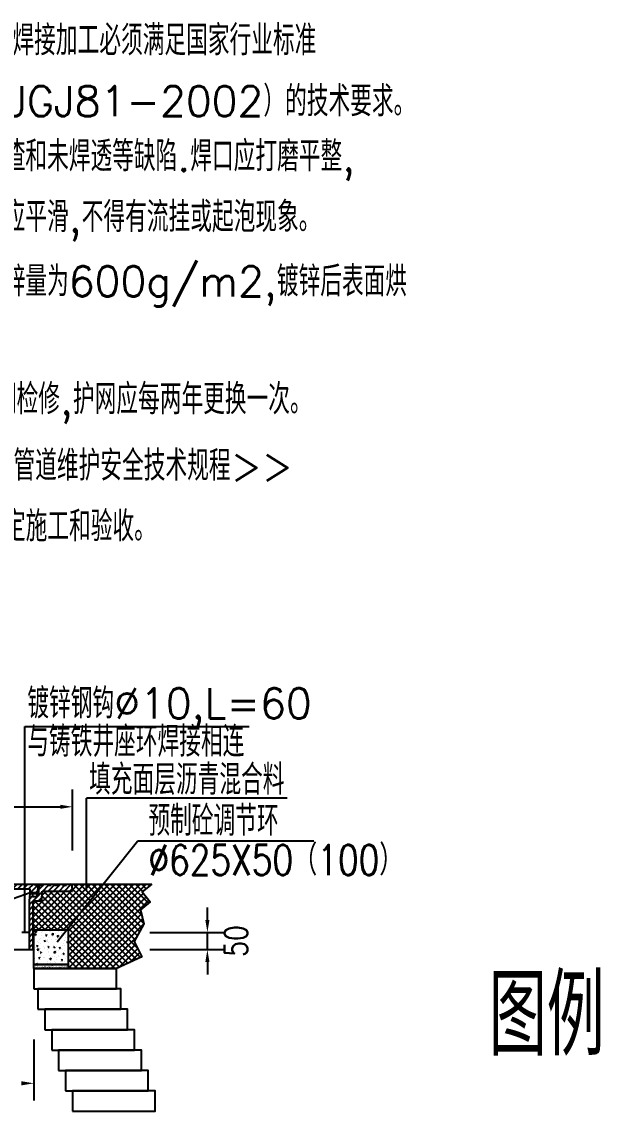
# Model space of a CAD drawing. Header units: millimetres. Extents: x 418357 to 841680, y 53918 to 109839.
# Drawn here: x 420894.6 to 420929.4, y 55060.2 to 55125.8 of the extents above; entities that cross this region are included whole.
import ezdxf

# ---------------------------------------------------------------- set-up
doc = ezdxf.new("R2010")
doc.units = ezdxf.units.MM
for name, color, linetype in [('0000-填充', 187, 'Continuous'), ('0000-部件-井体部分', 7, 'Continuous'), ('0000-部件-井盖设施', 2, 'Continuous'), ('0000-部件字体标注', 3, 'Continuous'), ('0000-部件线性标注', 2, 'Continuous'), ('0000-防护网部分', 44, 'Continuous'), ('0000-阴影', 8, 'Continuous'), ('TWT_TEXT', 7, 'Continuous'), ('ZDH', 1, 'Continuous')]:
    doc.layers.add(name, color=color, linetype=linetype)
doc.styles.add('_HZTXT', font='TXT', dxfattribs={"width": 0.8, "bigfont": 'HZTXT'})
doc.styles.add('_TCH_DIM', font='SIMPLEX', dxfattribs={"bigfont": 'GBCBIG'})
doc.styles.add('_TWT_DIM', font='SIMPLEX', dxfattribs={"width": 0.8, "height": 3.5, "bigfont": 'HZTXT'})

# ---------------------------------------------------------------- blocks, each defined once
blk = doc.blocks.new('13245')
at = {"layer": 'TWT_TEXT', "style": '_TCH_DIM'}
for s, p in [('挂钩与铸铁井座环焊接相连。所有构件的焊接加工必须满足国家行业标准', (454984.262, 3437845.637)), ('<<建筑钢结构焊接技术规程>>（JGJ81-2002）的技术要求。', (454984.262, 3437841.559)), ('焊接需平整、满焊,焊缝不得有气孔、夹渣和未焊透等缺陷.焊口应打磨平整,', (454984.262, 3437837.881)), ('表面不得有裂缝,成型均匀、圆滑。漆膜应平滑,不得有流挂或起泡现象。', (454984.262, 3437833.819)), ('焊接成型后须进行除锈、热镀锌处理,镀锌量为600g/m2,镀锌后表面烘', (454984.262, 3437829.512)), ('4、检查（沉砂）井防护（坠）网应定期检修,护网应每两年更换一次。', (454984.262, 3437821.632)), ('5、其余未尽事宜均按照<<城镇排水管道维护安全技术规程>>', (454984.262, 3437817.186)), ('（CJJ 6-2009）等相关规定施工和验收。', (454984.262, 3437813.124))]:
    blk.add_text(s, height=2.016, dxfattribs=at).set_placement(p)
blk = doc.blocks.new('*X130')
at = {"layer": '0000-阴影'}
for p, q in [((96930.4, 21763.8), (96934.2, 21767.7)), ((96938.1, 21763.7), (96942.1, 21767.7)), ((96945.9, 21763.7), (96949.9, 21767.7)), ((96953.8, 21763.7), (96957.8, 21767.7)), ((96961.7, 21763.7), (96965.7, 21767.7)), ((96969.5, 21763.7), (96976, 21770.2)), ((96976.9, 21763.1), (96981.9, 21768.1)), ((96977.1, 21755.5), (96989.2, 21767.7)), ((96993.1, 21763.7), (96997.1, 21767.7)), ((97001, 21763.7), (97005, 21767.7)), ((97008.8, 21763.7), (97012.8, 21767.7)), ((97016.7, 21763.7), (97020.7, 21767.7)), ((97024.5, 21763.7), (97028.5, 21767.7)), ((97032.4, 21763.7), (97036.4, 21767.7)), ((97040.2, 21763.7), (97044.2, 21767.7)), ((97048.1, 21763.7), (97052.1, 21767.7)), ((97056, 21763.7), (97062.5, 21770.2)), ((97063.8, 21763.7), (97070.3, 21770.2)), ((97071.7, 21763.7), (97078.2, 21770.2)), ((97079.5, 21763.7), (97086, 21770.2)), ((97081.6, 21757.9), (97091.4, 21767.7)), ((97089.5, 21757.9), (97092.5, 21760.9)), ((96977.1, 21747.7), (96987.1, 21757.7)), ((96977.1, 21739.8), (96987.1, 21749.8)), ((96977.1, 21732), (96987.1, 21742)), ((96978.2, 21725.2), (96987.1, 21734.1)), ((96986, 21725.2), (96987.1, 21726.3))]:
    blk.add_line(p, q, dxfattribs=at)
blk = doc.blocks.new('*X131')
at = {"layer": '0000-阴影'}
for p, q in [((97094, 21762.4), (97100.2, 21768.7)), ((97099.6, 21760.2), (97108.1, 21768.7)), ((97100.9, 21769.3), (97101.7, 21770.2)), ((97107.5, 21760.2), (97117.4, 21770.1)), ((97115.3, 21760.2), (97125.3, 21770.2)), ((97123.2, 21760.2), (97131.7, 21768.7)), ((97131, 21760.2), (97140.8, 21770)), ((97138.9, 21760.2), (97142.6, 21763.9)), ((97080.4, 21740.9), (97091.9, 21752.4)), ((97080.7, 21749.1), (97085.1, 21753.5)), ((97091.9, 21752.4), (97098.6, 21759.1)), ((97093.5, 21746.2), (97098.3, 21751)), ((97080.4, 21733.1), (97085.9, 21738.6)), ((97080.4, 21725.2), (97085.9, 21730.7)), ((97080.4, 21717.3), (97085.9, 21722.8)), ((97080.4, 21709.5), (97085.9, 21715)), ((97080.4, 21701.6), (97085.9, 21707.1)), ((97080.4, 21693.8), (97085.9, 21699.3)), ((97080.4, 21685.9), (97085.9, 21691.4)), ((97080.4, 21678.1), (97085.9, 21683.6)), ((97085.3, 21675.2), (97085.9, 21675.7))]:
    blk.add_line(p, q, dxfattribs=at)
blk = doc.blocks.new('*X132')
at = {"layer": '0000-填充', "color": 30}
for p, q in [((97085.9, 21732), (97114.1, 21760.2)), ((97085.9, 21723), (97123.1, 21760.2)), ((97085.9, 21714), (97132, 21760.2)), ((97085.9, 21705.1), (97141, 21760.2)), ((97093.5, 21703.7), (97160, 21770.2)), ((97098.4, 21753.5), (97105.1, 21760.2)), ((97144.3, 21716.4), (97100.6, 21760.2)), ((97102.4, 21703.7), (97169, 21770.2)), ((97148.3, 21721.4), (97109.5, 21760.2)), ((97111.4, 21703.7), (97178, 21770.2)), ((97152.3, 21726.4), (97118.5, 21760.2)), ((97120.4, 21703.7), (97187, 21770.2)), ((97156.3, 21731.4), (97127.5, 21760.2)), ((97160.3, 21736.4), (97136.5, 21760.2)), ((97136.6, 21701.9), (97204.9, 21770.2)), ((97136.6, 21692.9), (97213.9, 21770.2)), ((97136.6, 21683.9), (97222.9, 21770.2)), ((97136.6, 21675), (97231.9, 21770.2)), ((97136.6, 21666), (97240.9, 21770.2)), ((97136.6, 21657), (97249.8, 21770.2)), ((97141.5, 21769.6), (97142, 21770.2)), ((97164.2, 21741.3), (97142.7, 21762.9)), ((97142.8, 21761.9), (97151, 21770.2)), ((97168.2, 21746.3), (97144.4, 21770.2)), ((97152.9, 21727.2), (97195.9, 21770.2)), ((97172.2, 21751.3), (97153.4, 21770.2)), ((97176.2, 21756.3), (97162.4, 21770.2)), ((97180.2, 21761.3), (97171.4, 21770.2)), ((97240.3, 21701.2), (97180.2, 21761.3)), ((97184.2, 21766.3), (97180.3, 21770.2)), ((97243.5, 21707), (97184.2, 21766.3)), ((97246.3, 21713.1), (97189.3, 21770.2)), ((97243.3, 21725.2), (97198.3, 21770.2)), ((97243, 21734.4), (97207.3, 21770.2)), ((97248, 21738.4), (97216.3, 21770.2)), ((97253, 21742.4), (97225.2, 21770.2)), ((97244.7, 21759.6), (97234.2, 21770.2)), ((97249.7, 21763.6), (97243.2, 21770.2)), ((97254.7, 21767.6), (97252.2, 21770.2)), ((97085.9, 21741), (97091.1, 21746.2)), ((97130.1, 21703.7), (97087.6, 21746.2)), ((97136.3, 21706.4), (97096.6, 21746.2)), ((97140.3, 21711.4), (97098.4, 21753.4)), ((97136.6, 21648), (97245.6, 21756.9)), ((97145.2, 21647.7), (97249.6, 21751.9)), ((97154.2, 21647.7), (97253.6, 21746.9)), ((97237.2, 21677.3), (97168.2, 21746.3)), ((97233.9, 21689.6), (97172.2, 21751.3)), ((97237.1, 21695.4), (97176.2, 21756.3)), ((97121.1, 21703.7), (97085.9, 21738.9)), ((97112.1, 21703.7), (97085.9, 21729.9)), ((97229.4, 21658.2), (97156.3, 21731.4)), ((97235.5, 21661), (97160.3, 21736.4)), ((97241.7, 21663.9), (97164.2, 21741.3)), ((97103.2, 21703.7), (97085.9, 21721)), ((97129.4, 21703.7), (97152.9, 21727.2)), ((97211, 21649.7), (97144.3, 21716.4)), ((97217.1, 21652.5), (97148.3, 21721.4)), ((97223.3, 21655.3), (97152.3, 21726.4)), ((97163.2, 21647.7), (97242.8, 21727.2)), ((97172.2, 21647.7), (97244.6, 21720)), ((97181.2, 21647.7), (97246.4, 21712.8)), ((97094.2, 21703.7), (97085.9, 21712)), ((97195, 21647.7), (97136.3, 21706.4)), ((97186, 21647.7), (97136.6, 21697.1)), ((97204, 21647.7), (97140.3, 21711.4)), ((97177.1, 21647.7), (97136.6, 21688.1)), ((97190.1, 21647.7), (97236, 21693.5)), ((97199.1, 21647.7), (97234.5, 21683)), ((97168.1, 21647.7), (97136.6, 21679.2)), ((97159.1, 21647.7), (97136.6, 21670.2)), ((97209.4, 21648.9), (97237.4, 21676.9)), ((97226.1, 21656.7), (97240.3, 21670.9)), ((97242.8, 21664.4), (97243.2, 21664.8)), ((97150.1, 21647.7), (97136.6, 21661.2)), ((97141.2, 21647.7), (97136.6, 21652.2))]:
    blk.add_line(p, q, dxfattribs=at)
blk = doc.blocks.new('*X135')
at = {"layer": '0000-填充'}
for p, q in [((97086.6, 21702.7), (97086.6, 21702.7)), ((97086.6, 21702.7), (97086.6, 21702.7)), ((97086.6, 21702.4), (97086.6, 21702.4)), ((97086.6, 21701.2), (97086.6, 21701.2)), ((97086.6, 21698.9), (97086.6, 21698.9)), ((97086.6, 21698.6), (97086.6, 21698.6)), ((97086.6, 21698.6), (97086.6, 21698.6)), ((97086.6, 21698), (97086.6, 21698)), ((97086.6, 21697.4), (97086.6, 21697.4)), ((97087.7, 21697.3), (97088.8, 21698.6)), ((97087.7, 21697.3), (97089.1, 21697.2)), ((97088.3, 21696.9), (97089.9, 21697.5)), ((97088.3, 21696.9), (97089.4, 21696.1)), ((97088.4, 21703.7), (97088.4, 21703.7)), ((97088.4, 21703.7), (97088.4, 21703.7)), ((97088.4, 21703.7), (97088.4, 21703.7)), ((97088.5, 21700.8), (97090.3, 21702.7)), ((97088.5, 21700.9), (97090.5, 21700.6)), ((97088.9, 21697.1), (97088.6, 21698.5)), ((97089.4, 21703.1), (97089.4, 21703.1)), ((97089.4, 21696.1), (97089.9, 21697.5)), ((97090.5, 21700.5), (97090.2, 21702.7)), ((97091.3, 21699.5), (97091.3, 21699.5)), ((97093.2, 21703.7), (97093.2, 21703.7)), ((97096.1, 21703.7), (97096.1, 21703.7)), ((97096.1, 21703.7), (97096.1, 21703.7)), ((97096.1, 21703.7), (97096.1, 21703.7)), ((97097.1, 21699.3), (97097.1, 21699.3)), ((97098.7, 21702), (97098.7, 21702)), ((97103.6, 21698.9), (97103.6, 21698.9)), ((97104.1, 21695.8), (97105.2, 21697.2)), ((97104.3, 21703.7), (97104.3, 21703.7)), ((97104.3, 21703.7), (97104.3, 21703.7)), ((97104.3, 21703.7), (97104.3, 21703.7)), ((97105.3, 21695.7), (97105, 21697.1)), ((97107.5, 21703.7), (97107.5, 21703.7)), ((97107.5, 21703.7), (97107.5, 21703.7)), ((97107.5, 21703.7), (97107.5, 21703.7)), ((97108.4, 21703.7), (97108.6, 21703.5)), ((97108.6, 21703.5), (97108.7, 21703.7)), ((97108.9, 21700.9), (97108.9, 21700.9)), ((97110.9, 21701.5), (97110.9, 21701.5)), ((97112.3, 21697.9), (97112.3, 21697.9)), ((97112.4, 21703.7), (97112.4, 21703.7)), ((97112.4, 21703.7), (97112.4, 21703.7)), ((97112.8, 21697.1), (97114.9, 21696.8)), ((97112.9, 21697.1), (97114.7, 21698.9)), ((97114.9, 21696.7), (97114.6, 21698.9)), ((97115.8, 21698.4), (97115.8, 21698.4)), ((97118, 21698.6), (97118, 21698.6)), ((97118.9, 21703.7), (97118.9, 21703.7)), ((97118.9, 21703.7), (97118.9, 21703.7)), ((97118.9, 21703.7), (97118.9, 21703.7)), ((97120.1, 21703.7), (97120.1, 21703.7)), ((97120.1, 21703.7), (97120.1, 21703.7)), ((97120.1, 21703.7), (97120.1, 21703.7)), ((97120.4, 21702.4), (97120.4, 21702.4)), ((97122.1, 21703.7), (97122.1, 21703.7)), ((97123.1, 21700.9), (97123.1, 21700.9)), ((97126.7, 21699.8), (97126.7, 21699.8)), ((97127.3, 21697.1), (97127.3, 21697.1)), ((97128, 21697.9), (97128, 21697.9)), ((97130.3, 21703.7), (97130.3, 21703.7)), ((97130.3, 21703.7), (97130.3, 21703.7)), ((97130.3, 21703.7), (97130.3, 21703.7)), ((97131.7, 21703.7), (97131.7, 21703.7)), ((97132.1, 21696.5), (97132.1, 21696.5)), ((97135.4, 21700.4), (97135.4, 21700.4)), ((97135.9, 21703.7), (97135.9, 21703.7)), ((97135.9, 21703.7), (97135.9, 21703.7)), ((97135.9, 21703.7), (97135.9, 21703.7)), ((97136.6, 21701.1), (97136.6, 21701.1)), ((97136.6, 21700.6), (97136.6, 21700.6)), ((97136.6, 21699.6), (97136.6, 21699.6)), ((97136.6, 21699.6), (97136.6, 21699.6)), ((97086.6, 21696.3), (97086.6, 21696.3)), ((97086.6, 21696), (97086.6, 21696)), ((97086.6, 21695.2), (97086.6, 21695.2)), ((97086.6, 21695.2), (97086.6, 21695.2)), ((97086.6, 21694.5), (97086.6, 21694.5)), ((97086.6, 21694.5), (97086.6, 21694.5)), ((97086.6, 21694.5), (97086.6, 21694.5)), ((97086.6, 21691.2), (97086.6, 21691.2)), ((97086.6, 21691.2), (97086.6, 21691.2)), ((97086.6, 21690.8), (97086.6, 21690.8)), ((97086.6, 21690.8), (97086.6, 21690.8)), ((97086.6, 21690.8), (97086.6, 21690.8)), ((97086.6, 21687.9), (97086.6, 21687.9)), ((97086.6, 21687.9), (97086.6, 21687.9)), ((97086.6, 21687.9), (97086.6, 21687.9)), ((97086.6, 21687.8), (97086.6, 21687.8)), ((97086.6, 21686.3), (97086.6, 21686.3)), ((97086.6, 21683.9), (97086.6, 21683.9)), ((97086.6, 21683.9), (97086.6, 21683.9)), ((97086.6, 21681.8), (97086.6, 21681.8)), ((97086.6, 21680.7), (97086.6, 21680.7)), ((97086.6, 21680.7), (97086.6, 21680.7)), ((97086.6, 21680.7), (97086.6, 21680.7)), ((97087.3, 21690.2), (97087.3, 21690.2)), ((97089.1, 21694.8), (97089.1, 21694.8)), ((97090.9, 21680.1), (97092, 21681.4)), ((97091.7, 21686.9), (97091.7, 21686.9)), ((97092.1, 21679.9), (97091.8, 21681.4)), ((97092.8, 21685.2), (97092.8, 21685.2)), ((97094.2, 21690.4), (97094.2, 21690.4)), ((97096.5, 21684.1), (97096.5, 21684.1)), ((97096.8, 21691.7), (97096.8, 21691.7)), ((97097.8, 21696), (97097.8, 21696)), ((97100.6, 21692.5), (97100.6, 21692.5)), ((97101.9, 21687.7), (97103.5, 21688.3)), ((97101.9, 21687.7), (97103.1, 21686.9)), ((97103.1, 21686.9), (97103.5, 21688.3)), ((97104.1, 21695.8), (97105.5, 21695.7)), ((97106.1, 21688.8), (97106.1, 21688.8)), ((97106.1, 21687.5), (97106.1, 21687.5)), ((97106.4, 21689.9), (97106.4, 21689.9)), ((97108.3, 21685.7), (97108.3, 21685.7)), ((97108.6, 21693.3), (97108.6, 21693.3)), ((97111.9, 21689.6), (97111.9, 21689.6)), ((97113.9, 21694.8), (97113.9, 21694.8)), ((97114.6, 21681.7), (97114.6, 21681.7)), ((97118.7, 21689.3), (97118.7, 21689.3)), ((97119.4, 21689.8), (97119.4, 21689.8)), ((97119.9, 21687.2), (97119.9, 21687.2)), ((97120.2, 21694.8), (97120.2, 21694.8)), ((97120.5, 21694.4), (97121.6, 21695.7)), ((97120.5, 21694.4), (97121.9, 21694.3)), ((97120.6, 21690.7), (97120.6, 21690.7)), ((97121.1, 21695), (97122.3, 21694.3)), ((97121.2, 21695.1), (97122.8, 21695.7)), ((97121.7, 21694.2), (97121.4, 21695.7)), ((97122.3, 21694.3), (97122.7, 21695.7)), ((97128.2, 21681.7), (97128.2, 21681.7)), ((97129.1, 21683.6), (97129.1, 21683.6)), ((97130.9, 21688.8), (97130.9, 21688.8)), ((97131.5, 21681.3), (97131.5, 21681.3)), ((97131.8, 21688.9), (97131.8, 21688.9)), ((97132.8, 21692.1), (97132.8, 21692.1)), ((97134.8, 21685.9), (97136.4, 21686.5)), ((97134.8, 21685.8), (97135.9, 21685.1)), ((97134.8, 21684.4), (97134.8, 21684.4)), ((97135.1, 21692.6), (97135.1, 21692.6)), ((97135.9, 21685.1), (97136.4, 21686.5)), ((97136.6, 21692.4), (97136.6, 21692.4)), ((97136.6, 21688.5), (97136.6, 21688.5)), ((97136.6, 21684.6), (97136.6, 21684.6)), ((97136.6, 21684.6), (97136.6, 21684.6)), ((97086.6, 21680.5), (97086.6, 21680.5)), ((97086.6, 21678), (97086.6, 21678)), ((97086.6, 21678), (97086.6, 21678)), ((97086.6, 21677.7), (97086.6, 21677.7)), ((97086.6, 21676.5), (97086.6, 21676.5)), ((97086.6, 21676.5), (97086.6, 21676.5)), ((97086.6, 21676.3), (97086.6, 21676.3)), ((97086.6, 21676.3), (97086.6, 21676.3)), ((97086.6, 21675.6), (97086.6, 21675.6)), ((97086.6, 21675), (97086.6, 21675)), ((97086.6, 21673.4), (97086.6, 21673.4)), ((97086.6, 21673.4), (97086.6, 21673.4)), ((97086.6, 21669.8), (97086.6, 21669.8)), ((97086.6, 21669.8), (97086.6, 21669.8)), ((97086.6, 21669.7), (97086.6, 21669.7)), ((97086.6, 21669.1), (97086.6, 21669.1)), ((97086.6, 21669.1), (97086.6, 21669.1)), ((97086.6, 21667.4), (97086.6, 21667.4)), ((97086.6, 21666.1), (97086.6, 21666.1)), ((97086.6, 21666.1), (97086.6, 21666.1)), ((97086.6, 21666.1), (97086.6, 21666.1)), ((97088.1, 21675), (97088.1, 21675)), ((97089.7, 21678.7), (97089.7, 21678.7)), ((97090.9, 21680.1), (97092.3, 21680)), ((97091.5, 21674.8), (97093.3, 21676.6)), ((97091.5, 21674.9), (97093.5, 21674.5)), ((97093.5, 21674.5), (97093.3, 21676.6)), ((97094.1, 21670.8), (97094.1, 21670.8)), ((97094.6, 21675.6), (97094.6, 21675.6)), ((97096, 21668.8), (97096, 21668.8)), ((97096.3, 21676.5), (97096.3, 21676.5)), ((97096.4, 21671.2), (97098, 21671.8)), ((97096.4, 21671.1), (97097.5, 21670.3)), ((97097.4, 21666.6), (97097.4, 21666.6)), ((97097.5, 21670.3), (97098, 21671.7)), ((97099.9, 21671.6), (97099.9, 21671.6)), ((97100.1, 21679.8), (97100.1, 21679.8)), ((97101.5, 21677.2), (97101.5, 21677.2)), ((97101.9, 21678.2), (97101.9, 21678.2)), ((97105.9, 21680.6), (97105.9, 21680.6)), ((97106.8, 21675.1), (97106.8, 21675.1)), ((97107.3, 21678.6), (97108.4, 21680)), ((97107.3, 21678.6), (97108.7, 21678.5)), ((97107.8, 21670.5), (97107.8, 21670.5)), ((97108, 21678.1), (97108, 21678.1)), ((97108.4, 21678.5), (97108.2, 21679.9)), ((97108.6, 21672.7), (97108.6, 21672.7)), ((97109.7, 21666), (97109.7, 21666)), ((97114, 21665.8), (97114, 21665.8)), ((97114.1, 21677.6), (97114.1, 21677.6)), ((97114.9, 21679.4), (97114.9, 21679.4)), ((97115.6, 21678.5), (97117.2, 21679.1)), ((97115.6, 21678.5), (97116.7, 21677.7)), ((97115.9, 21671), (97117.7, 21672.9)), ((97115.9, 21671.1), (97117.9, 21670.8)), ((97116.7, 21677.7), (97117.2, 21679.1)), ((97117, 21665.6), (97117, 21665.6)), ((97117.9, 21670.7), (97117.6, 21672.9)), ((97119, 21674.6), (97119, 21674.6)), ((97119.3, 21672), (97119.3, 21672)), ((97119.6, 21679.6), (97119.6, 21679.6)), ((97121.9, 21665.5), (97121.9, 21665.5)), ((97122.8, 21666.3), (97122.8, 21666.3)), ((97123.1, 21674.6), (97123.1, 21674.6)), ((97123.7, 21677.2), (97124.8, 21678.5)), ((97123.7, 21677.2), (97125.1, 21677.1)), ((97124.8, 21677), (97124.6, 21678.5)), ((97126.4, 21677.1), (97126.4, 21677.1)), ((97127.3, 21668.1), (97127.3, 21668.1)), ((97128.8, 21675.4), (97128.8, 21675.4)), ((97129.2, 21669.3), (97130.8, 21669.9)), ((97129.2, 21669.3), (97130.3, 21668.5)), ((97130.3, 21668.5), (97130.8, 21669.9)), ((97130.9, 21666), (97130.9, 21666)), ((97131.2, 21674), (97131.2, 21674)), ((97131.2, 21673.7), (97131.2, 21673.7)), ((97131.5, 21667.5), (97131.5, 21667.5)), ((97134.1, 21665), (97134.1, 21665)), ((97136.6, 21676.4), (97136.6, 21676.4)), ((97136.6, 21676.4), (97136.6, 21676.4)), ((97136.6, 21670.6), (97136.6, 21670.6)), ((97136.6, 21668.2), (97136.6, 21668.2)), ((97086.6, 21663.5), (97086.6, 21663.5)), ((97086.6, 21661.8), (97086.6, 21661.8)), ((97086.6, 21661.8), (97086.6, 21661.8)), ((97086.6, 21661.8), (97086.6, 21661.8)), ((97086.6, 21661.7), (97086.6, 21661.7)), ((97086.6, 21661.7), (97086.6, 21661.7)), ((97086.6, 21661.6), (97086.6, 21661.6)), ((97086.6, 21661.6), (97086.6, 21661.6)), ((97086.6, 21658.9), (97086.6, 21658.9)), ((97086.6, 21658.9), (97086.6, 21658.9)), ((97086.6, 21658.9), (97086.6, 21658.9)), ((97086.6, 21657.3), (97086.6, 21657.3)), ((97086.6, 21654.3), (97086.6, 21654.3)), ((97086.6, 21654.3), (97086.6, 21654.3)), ((97086.6, 21654), (97086.6, 21654)), ((97087.2, 21661.3), (97087.2, 21661.3)), ((97088.1, 21661.8), (97088.1, 21661.8)), ((97088.4, 21653.7), (97088.4, 21653.7)), ((97088.9, 21653.7), (97088.9, 21653.7)), ((97090.8, 21654.6), (97092.4, 21655.2)), ((97090.8, 21654.5), (97091.9, 21653.8)), ((97091.9, 21653.8), (97092.4, 21655.1)), ((97091.9, 21653.7), (97091.9, 21653.7)), ((97092.7, 21656.2), (97092.7, 21656.2)), ((97092.9, 21654.9), (97092.9, 21654.9)), ((97093.9, 21662.5), (97093.9, 21662.5)), ((97094.1, 21662.9), (97095.2, 21664.2)), ((97094.1, 21662.9), (97095.4, 21662.8)), ((97094.8, 21653.7), (97094.8, 21653.7)), ((97094.8, 21653.7), (97094.8, 21653.7)), ((97095.2, 21662.7), (97095, 21664.2)), ((97095.5, 21653.7), (97095.5, 21653.7)), ((97095.5, 21653.7), (97095.5, 21653.7)), ((97095.5, 21653.7), (97095.5, 21653.7)), ((97095.5, 21653.7), (97095.5, 21653.7)), ((97095.7, 21661.2), (97095.7, 21661.2)), ((97095.9, 21653.7), (97095.9, 21653.7)), ((97096.4, 21654.6), (97096.4, 21654.6)), ((97096.9, 21653.7), (97096.9, 21653.7)), ((97099.3, 21653.7), (97099.3, 21653.7)), ((97100.5, 21663.6), (97100.5, 21663.6)), ((97102.6, 21663.7), (97102.6, 21663.7)), ((97103.9, 21653.7), (97103.9, 21653.7)), ((97105.1, 21653.7), (97105.1, 21653.7)), ((97105.1, 21653.7), (97105.1, 21653.7)), ((97105.1, 21653.7), (97105.1, 21653.7)), ((97105.2, 21654.3), (97105.2, 21654.3)), ((97106, 21658.5), (97106, 21658.5)), ((97106.2, 21653.7), (97106.2, 21653.7)), ((97106.2, 21653.7), (97106.2, 21653.7)), ((97107.2, 21655.3), (97107.2, 21655.3)), ((97107.5, 21662.9), (97107.5, 21662.9)), ((97108.6, 21653.7), (97108.6, 21653.7)), ((97110, 21661.9), (97111.6, 21662.6)), ((97110, 21661.9), (97111.1, 21661.1)), ((97110.5, 21661.5), (97111.6, 21662.8)), ((97110.5, 21661.4), (97111.8, 21661.3)), ((97110.9, 21656.6), (97110.9, 21656.6)), ((97111.1, 21661.1), (97111.6, 21662.5)), ((97111.6, 21661.3), (97111.4, 21662.7)), ((97111.4, 21653.7), (97111.4, 21653.7)), ((97113, 21653.7), (97113, 21653.7)), ((97114.8, 21653.7), (97114.8, 21653.7)), ((97116.7, 21657.3), (97116.7, 21657.3)), ((97117.4, 21653.8), (97117.4, 21653.8)), ((97117.6, 21653.7), (97117.6, 21653.7)), ((97117.6, 21653.7), (97117.6, 21653.7)), ((97118.7, 21656.7), (97118.7, 21656.7)), ((97119.1, 21664.4), (97119.1, 21664.4)), ((97119.5, 21660.7), (97119.5, 21660.7)), ((97119.9, 21653.7), (97119.9, 21653.7)), ((97121.5, 21653.7), (97121.5, 21653.7)), ((97124.4, 21653.7), (97124.4, 21653.7)), ((97124.4, 21653.7), (97124.4, 21653.7)), ((97125.4, 21658.5), (97125.4, 21658.5)), ((97125.4, 21653.7), (97125.4, 21653.7)), ((97126.1, 21653.7), (97126.1, 21653.7)), ((97126.9, 21660), (97128, 21661.3)), ((97126.9, 21660), (97128.2, 21659.9)), ((97127.2, 21653.7), (97127.2, 21653.7)), ((97127.3, 21653.7), (97127.3, 21653.7)), ((97128, 21659.9), (97127.8, 21661.3)), ((97129.2, 21653.7), (97129.2, 21653.7)), ((97130.6, 21658.4), (97130.6, 21658.4)), ((97132.8, 21663), (97132.8, 21663)), ((97134, 21653.7), (97134, 21653.7)), ((97134, 21653.7), (97134, 21653.7)), ((97134, 21653.7), (97134, 21653.7)), ((97136.6, 21659.9), (97136.6, 21659.9)), ((97136.6, 21659.5), (97136.6, 21659.5))]:
    blk.add_line(p, q, dxfattribs=at)
blk = doc.blocks.new('*X136')
at = {"layer": '0000-填充'}
for p, q in [((97086.6, 21652), (97086.6, 21652)), ((97086.6, 21652), (97086.6, 21652)), ((97086.6, 21651.8), (97086.6, 21651.8)), ((97086.6, 21651.8), (97086.6, 21651.8)), ((97086.6, 21651.4), (97086.6, 21651.4)), ((97086.6, 21651.4), (97086.6, 21651.4)), ((97086.6, 21651.3), (97086.6, 21651.3)), ((97086.6, 21651.3), (97086.6, 21651.3)), ((97086.6, 21649.3), (97086.6, 21649.3)), ((97086.7, 21651.4), (97086.7, 21651.4)), ((97086.8, 21649.2), (97086.8, 21649.2)), ((97087.1, 21651.7), (97087.1, 21651.7)), ((97087.2, 21649.3), (97087.2, 21649.3)), ((97087.3, 21651.5), (97087.3, 21651.5)), ((97087.4, 21651.5), (97087.4, 21651.5)), ((97087.7, 21653.7), (97087.7, 21653.7)), ((97087.7, 21653.7), (97087.7, 21653.7)), ((97087.7, 21653.7), (97087.7, 21653.7)), ((97087.7, 21651.2), (97087.7, 21651.2)), ((97088.4, 21651.6), (97088.4, 21651.6)), ((97088.6, 21650.3), (97088.6, 21650.3)), ((97088.8, 21653), (97088.8, 21653)), ((97088.8, 21650), (97088.8, 21650)), ((97088.9, 21650.6), (97088.9, 21650.6)), ((97089.2, 21652.7), (97089.2, 21652.7)), ((97089.7, 21653.7), (97089.7, 21653.7)), ((97089.7, 21653.7), (97089.7, 21653.7)), ((97089.8, 21652.3), (97089.8, 21652.3)), ((97089.9, 21653.7), (97089.9, 21653.7)), ((97089.9, 21653.6), (97089.9, 21653.6)), ((97089.9, 21649), (97089.9, 21649)), ((97090.2, 21651.9), (97090.2, 21651.9)), ((97090.3, 21649.5), (97090.3, 21649.5)), ((97090.5, 21651.8), (97090.5, 21651.8)), ((97090.5, 21649.3), (97090.5, 21649.3)), ((97090.8, 21649.2), (97090.8, 21649.2)), ((97090.9, 21652), (97090.9, 21652)), ((97091.1, 21652.6), (97091.1, 21652.6)), ((97091.7, 21653.7), (97091.7, 21653.7)), ((97091.7, 21653.7), (97091.7, 21653.7)), ((97091.7, 21653.7), (97091.7, 21653.7)), ((97091.8, 21651.1), (97091.8, 21651.1)), ((97092, 21652.1), (97092, 21652.1)), ((97092.2, 21653.1), (97092.2, 21653.1)), ((97092.3, 21650.7), (97092.3, 21650.7)), ((97092.4, 21651.4), (97092.4, 21651.4)), ((97092.6, 21651.2), (97092.6, 21651.2)), ((97093.1, 21649), (97093.1, 21649)), ((97093.2, 21652.7), (97093.2, 21652.7)), ((97093.7, 21652.3), (97093.7, 21652.3)), ((97093.8, 21652.4), (97093.8, 21652.4)), ((97093.8, 21650.1), (97093.8, 21650.1)), ((97093.9, 21649.4), (97093.9, 21649.4)), ((97094, 21651.9), (97094, 21651.9)), ((97094.3, 21649.5), (97094.3, 21649.5)), ((97094.4, 21652.4), (97094.4, 21652.4)), ((97094.9, 21653.7), (97094.9, 21653.7)), ((97094.9, 21653.7), (97094.9, 21653.7)), ((97094.9, 21653.7), (97094.9, 21653.7)), ((97094.9, 21649.2), (97094.9, 21649.2)), ((97094.9, 21649.1), (97094.9, 21649.1)), ((97095.5, 21653.1), (97095.5, 21653.1)), ((97095.5, 21652.6), (97095.5, 21652.6)), ((97095.5, 21650.6), (97095.5, 21650.6)), ((97095.6, 21649.3), (97095.6, 21649.3)), ((97095.7, 21653.7), (97095.7, 21653.7)), ((97095.7, 21653.7), (97095.7, 21653.7)), ((97095.7, 21653.7), (97095.7, 21653.7)), ((97095.7, 21651.1), (97095.7, 21651.1)), ((97096.2, 21653.7), (97096.2, 21653.7)), ((97096.2, 21652.5), (97096.2, 21652.5)), ((97096.4, 21652.3), (97096.4, 21652.3)), ((97096.7, 21649.4), (97096.7, 21649.4)), ((97097.1, 21652.7), (97097.1, 21652.7)), ((97097.2, 21652), (97097.2, 21652)), ((97097.2, 21649.4), (97097.2, 21649.4)), ((97097.3, 21652.8), (97097.3, 21652.8)), ((97097.6, 21651.2), (97097.6, 21651.2)), ((97097.7, 21652.4), (97097.7, 21652.4)), ((97098, 21652.9), (97098, 21652.9)), ((97098.3, 21649.5), (97098.3, 21649.5)), ((97098.4, 21649.7), (97098.4, 21649.7)), ((97098.8, 21649.1), (97098.8, 21649.1)), ((97098.9, 21653.2), (97098.9, 21653.2)), ((97098.9, 21650.7), (97098.9, 21650.7)), ((97098.9, 21650), (97098.9, 21650)), ((97099, 21653), (97099, 21653)), ((97099.1, 21649.8), (97099.1, 21649.8)), ((97099.1, 21649.8), (97099.1, 21649.8)), ((97099.5, 21653.7), (97099.5, 21653.7)), ((97099.5, 21653.7), (97099.5, 21653.7)), ((97099.6, 21653.7), (97099.6, 21653.7)), ((97099.6, 21653.7), (97099.6, 21653.7)), ((97099.6, 21653.7), (97099.6, 21653.7)), ((97099.7, 21651.1), (97099.7, 21651.1)), ((97100, 21653.7), (97100, 21653.7)), ((97100.2, 21653.5), (97100.2, 21653.5)), ((97100.2, 21649.9), (97100.2, 21649.9)), ((97100.5, 21651.9), (97100.5, 21651.9)), ((97100.5, 21649.5), (97100.5, 21649.5)), ((97100.8, 21653.3), (97100.8, 21653.3)), ((97101.1, 21652.7), (97101.1, 21652.7)), ((97101.3, 21652.4), (97101.3, 21652.4)), ((97101.5, 21653.4), (97101.5, 21653.4)), ((97101.7, 21652.4), (97101.7, 21652.4)), ((97102, 21650.1), (97102, 21650.1)), ((97102.2, 21653.3), (97102.2, 21653.3)), ((97102.2, 21649.5), (97102.2, 21649.5)), ((97102.3, 21650.8), (97102.3, 21650.8)), ((97102.6, 21653.5), (97102.6, 21653.5)), ((97102.6, 21651.2), (97102.6, 21651.2)), ((97102.7, 21650.2), (97102.7, 21650.2)), ((97102.8, 21649.1), (97102.8, 21649.1)), ((97102.9, 21651), (97102.9, 21651)), ((97103.6, 21653.7), (97103.6, 21653.7)), ((97103.6, 21653.7), (97103.6, 21653.7)), ((97103.6, 21653.7), (97103.6, 21653.7)), ((97103.6, 21651.1), (97103.6, 21651.1)), ((97103.8, 21653.7), (97103.8, 21653.7)), ((97103.8, 21650.4), (97103.8, 21650.4)), ((97103.9, 21649.6), (97103.9, 21649.6)), ((97104, 21652.1), (97104, 21652.1)), ((97104, 21650), (97104, 21650)), ((97105, 21653.7), (97105, 21653.7)), ((97105, 21653.7), (97105, 21653.7)), ((97105, 21652.7), (97105, 21652.7)), ((97105.1, 21653.5), (97105.1, 21653.5)), ((97105.5, 21653.3), (97105.5, 21653.3)), ((97105.5, 21650.8), (97105.5, 21650.8)), ((97105.5, 21650.6), (97105.5, 21650.6)), ((97105.6, 21652.4), (97105.6, 21652.4)), ((97106, 21653.7), (97106, 21653.7)), ((97106.2, 21650.7), (97106.2, 21650.7)), ((97106.2, 21649.5), (97106.2, 21649.5)), ((97106.4, 21652.4), (97106.4, 21652.4)), ((97106.7, 21652.1), (97106.7, 21652.1)), ((97106.7, 21649.1), (97106.7, 21649.1)), ((97107.2, 21649.6), (97107.2, 21649.6)), ((97107.3, 21652.1), (97107.3, 21652.1)), ((97107.3, 21650.8), (97107.3, 21650.8)), ((97107.6, 21653.7), (97107.6, 21653.7)), ((97107.6, 21653.7), (97107.6, 21653.7)), ((97107.6, 21653.7), (97107.6, 21653.7)), ((97107.6, 21651.1), (97107.6, 21651.1)), ((97107.8, 21651.1), (97107.8, 21651.1)), ((97108.9, 21653.4), (97108.9, 21653.4)), ((97108.9, 21650.9), (97108.9, 21650.9)), ((97109, 21652.7), (97109, 21652.7)), ((97109.1, 21651.1), (97109.1, 21651.1)), ((97109.1, 21649.9), (97109.1, 21649.9)), ((97109.3, 21653.7), (97109.3, 21653.7)), ((97109.3, 21653.7), (97109.3, 21653.7)), ((97109.4, 21649.6), (97109.4, 21649.6)), ((97109.6, 21652.4), (97109.6, 21652.4)), ((97109.8, 21651.2), (97109.8, 21651.2)), ((97110, 21653.7), (97110, 21653.7)), ((97110, 21653.7), (97110, 21653.7)), ((97110, 21653.7), (97110, 21653.7)), ((97110.1, 21649.5), (97110.1, 21649.5)), ((97110.2, 21653.5), (97110.2, 21653.5)), ((97110.5, 21653.2), (97110.5, 21653.2)), ((97110.5, 21652.1), (97110.5, 21652.1)), ((97110.5, 21649.6), (97110.5, 21649.6)), ((97110.7, 21649.1), (97110.7, 21649.1)), ((97110.8, 21651.3), (97110.8, 21651.3)), ((97111.5, 21653.7), (97111.5, 21653.7)), ((97111.5, 21653.7), (97111.5, 21653.7)), ((97111.5, 21653.7), (97111.5, 21653.7)), ((97111.5, 21651.1), (97111.5, 21651.1)), ((97111.6, 21652.2), (97111.6, 21652.2)), ((97112.2, 21653.4), (97112.2, 21653.4)), ((97112.3, 21651), (97112.3, 21651)), ((97112.6, 21651.5), (97112.6, 21651.5)), ((97112.9, 21651), (97112.9, 21651)), ((97113, 21652.8), (97113, 21652.8)), ((97113.2, 21650.8), (97113.2, 21650.8)), ((97113.3, 21651.6), (97113.3, 21651.6)), ((97113.5, 21652.4), (97113.5, 21652.4)), ((97113.9, 21649.7), (97113.9, 21649.7)), ((97114, 21652.2), (97114, 21652.2)), ((97114.1, 21649.5), (97114.1, 21649.5)), ((97114.3, 21649.7), (97114.3, 21649.7)), ((97114.4, 21651.8), (97114.4, 21651.8)), ((97114.7, 21649.1), (97114.7, 21649.1)), ((97115.1, 21653.7), (97115.1, 21653.7)), ((97115.1, 21653.7), (97115.1, 21653.7)), ((97115.4, 21653.4), (97115.4, 21653.4)), ((97115.5, 21653.7), (97115.5, 21653.7)), ((97115.5, 21653.7), (97115.5, 21653.7)), ((97115.5, 21653.7), (97115.5, 21653.7)), ((97115.5, 21653.4), (97115.5, 21653.4)), ((97115.5, 21651.1), (97115.5, 21651.1)), ((97115.5, 21650.9), (97115.5, 21650.9)), ((97115.8, 21653.7), (97115.8, 21653.7)), ((97116.1, 21652), (97116.1, 21652)), ((97116.7, 21652.2), (97116.7, 21652.2)), ((97116.8, 21652.1), (97116.8, 21652.1)), ((97116.9, 21652.8), (97116.9, 21652.8)), ((97116.9, 21652), (97116.9, 21652)), ((97117.2, 21649.7), (97117.2, 21649.7)), ((97117.3, 21652.3), (97117.3, 21652.3)), ((97117.5, 21652.4), (97117.5, 21652.4)), ((97117.9, 21652.2), (97117.9, 21652.2)), ((97118, 21649.5), (97118, 21649.5)), ((97118.1, 21650.9), (97118.1, 21650.9)), ((97118.4, 21649), (97118.4, 21649)), ((97118.6, 21649.2), (97118.6, 21649.2)), ((97118.9, 21653.5), (97118.9, 21653.5)), ((97118.9, 21651), (97118.9, 21651)), ((97119.1, 21653.7), (97119.1, 21653.7)), ((97119.1, 21653.7), (97119.1, 21653.7)), ((97119.4, 21651.1), (97119.4, 21651.1)), ((97119.4, 21649.7), (97119.4, 21649.7)), ((97119.5, 21653.7), (97119.5, 21653.7)), ((97119.5, 21653.7), (97119.5, 21653.7)), ((97119.5, 21653.7), (97119.5, 21653.7)), ((97119.6, 21649.5), (97119.6, 21649.5)), ((97119.7, 21652.5), (97119.7, 21652.5)), ((97120.1, 21653.7), (97120.1, 21653.7)), ((97120.1, 21653.7), (97120.1, 21653.7)), ((97120.1, 21653.7), (97120.1, 21653.7)), ((97120.1, 21649.2), (97120.1, 21649.2)), ((97120.4, 21652.6), (97120.4, 21652.6)), ((97120.5, 21653.3), (97120.5, 21653.3)), ((97120.5, 21652.2), (97120.5, 21652.2)), ((97120.6, 21649.8), (97120.6, 21649.8)), ((97120.7, 21653.1), (97120.7, 21653.1)), ((97120.8, 21649.3), (97120.8, 21649.3)), ((97120.9, 21652.8), (97120.9, 21652.8)), ((97121.4, 21652.7), (97121.4, 21652.7)), ((97121.4, 21652.4), (97121.4, 21652.4)), ((97121.9, 21652), (97121.9, 21652)), ((97121.9, 21649.5), (97121.9, 21649.5)), ((97122, 21649.5), (97122, 21649.5)), ((97122.2, 21653.6), (97122.2, 21653.6)), ((97122.3, 21651.1), (97122.3, 21651.1)), ((97122.6, 21649.2), (97122.6, 21649.2)), ((97123.2, 21652.9), (97123.2, 21652.9)), ((97123.2, 21650.8), (97123.2, 21650.8)), ((97123.4, 21653.7), (97123.4, 21653.7)), ((97123.4, 21653.7), (97123.4, 21653.7)), ((97123.4, 21653.7), (97123.4, 21653.7)), ((97123.4, 21651.2), (97123.4, 21651.2)), ((97123.4, 21650.6), (97123.4, 21650.6)), ((97123.7, 21649.7), (97123.7, 21649.7)), ((97123.9, 21653), (97123.9, 21653)), ((97124, 21652.4), (97124, 21652.4)), ((97124, 21649.9), (97124, 21649.9)), ((97124.4, 21649.8), (97124.4, 21649.8)), ((97124.6, 21649.6), (97124.6, 21649.6)), ((97124.8, 21652.8), (97124.8, 21652.8)), ((97125, 21653.2), (97125, 21653.2)), ((97125.1, 21653.7), (97125.1, 21653.7)), ((97125.1, 21653.7), (97125.1, 21653.7)), ((97125.4, 21652.4), (97125.4, 21652.4)), ((97125.4, 21649.9), (97125.4, 21649.9)), ((97125.5, 21653.6), (97125.5, 21653.6)), ((97125.5, 21651.1), (97125.5, 21651.1)), ((97125.6, 21653.7), (97125.6, 21653.7)), ((97125.6, 21653.2), (97125.6, 21653.2)), ((97125.9, 21649.5), (97125.9, 21649.5)), ((97126.5, 21649.2), (97126.5, 21649.2)), ((97126.7, 21653.4), (97126.7, 21653.4)), ((97126.9, 21652), (97126.9, 21652)), ((97127.2, 21651.8), (97127.2, 21651.8)), ((97127.2, 21650.2), (97127.2, 21650.2)), ((97127.2, 21649.9), (97127.2, 21649.9)), ((97127.3, 21652.4), (97127.3, 21652.4)), ((97127.4, 21653.7), (97127.4, 21653.7)), ((97127.4, 21653.7), (97127.4, 21653.7)), ((97127.4, 21653.7), (97127.4, 21653.7)), ((97127.4, 21653.5), (97127.4, 21653.5)), ((97127.4, 21651.2), (97127.4, 21651.2)), ((97127.9, 21650.3), (97127.9, 21650.3)), ((97128.3, 21650.8), (97128.3, 21650.8)), ((97128.5, 21653.6), (97128.5, 21653.6)), ((97128.8, 21653.7), (97128.8, 21653.7)), ((97128.8, 21652.8), (97128.8, 21652.8)), ((97128.9, 21651.2), (97128.9, 21651.2)), ((97129, 21650.4), (97129, 21650.4)), ((97129.3, 21652.4), (97129.3, 21652.4)), ((97129.6, 21649.6), (97129.6, 21649.6)), ((97129.9, 21649.5), (97129.9, 21649.5)), ((97129.9, 21649.3), (97129.9, 21649.3)), ((97130.2, 21653.7), (97130.2, 21653.7)), ((97130.2, 21653.7), (97130.2, 21653.7)), ((97130.2, 21653.7), (97130.2, 21653.7)), ((97130.5, 21652.4), (97130.5, 21652.4)), ((97130.5, 21649.2), (97130.5, 21649.2)), ((97130.6, 21649.9), (97130.6, 21649.9)), ((97130.7, 21653.2), (97130.7, 21653.2)), ((97130.7, 21650.6), (97130.7, 21650.6)), ((97131, 21652.9), (97131, 21652.9)), ((97131.3, 21651.2), (97131.3, 21651.2)), ((97131.4, 21653.7), (97131.4, 21653.7)), ((97131.4, 21653.7), (97131.4, 21653.7)), ((97131.4, 21653.7), (97131.4, 21653.7)), ((97131.4, 21650.7), (97131.4, 21650.7)), ((97132.1, 21651.9), (97132.1, 21651.9)), ((97132.2, 21653.7), (97132.2, 21653.7)), ((97132.3, 21651.3), (97132.3, 21651.3)), ((97132.5, 21650.9), (97132.5, 21650.9)), ((97132.7, 21652.8), (97132.7, 21652.8)), ((97133.3, 21652.4), (97133.3, 21652.4)), ((97133.4, 21650.7), (97133.4, 21650.7)), ((97133.7, 21650.4), (97133.7, 21650.4)), ((97133.9, 21649.5), (97133.9, 21649.5)), ((97134, 21652.5), (97134, 21652.5)), ((97134, 21650), (97134, 21650)), ((97134.3, 21651.1), (97134.3, 21651.1)), ((97134.4, 21649.2), (97134.4, 21649.2)), ((97134.8, 21649.4), (97134.8, 21649.4)), ((97135, 21651.2), (97135, 21651.2)), ((97135.2, 21653.7), (97135.2, 21653.7)), ((97135.2, 21653.7), (97135.2, 21653.7)), ((97135.3, 21653.7), (97135.3, 21653.7)), ((97135.3, 21653.7), (97135.3, 21653.7)), ((97135.3, 21653.7), (97135.3, 21653.7)), ((97135.3, 21651.2), (97135.3, 21651.2)), ((97135.4, 21653.7), (97135.4, 21653.7)), ((97135.4, 21653.7), (97135.4, 21653.7)), ((97135.5, 21651.2), (97135.5, 21651.2)), ((97135.8, 21653.1), (97135.8, 21653.1)), ((97136, 21651.3), (97136, 21651.3)), ((97136.6, 21652.1), (97136.6, 21652.1)), ((97136.6, 21651.4), (97136.6, 21651.4)), ((97136.6, 21649.6), (97136.6, 21649.6)), ((97086.6, 21648.8), (97086.6, 21648.8)), ((97086.6, 21648.8), (97086.6, 21648.8)), ((97086.6, 21648.1), (97086.6, 21648.1)), ((97086.6, 21648.1), (97086.6, 21648.1)), ((97087.8, 21648.3), (97087.8, 21648.3)), ((97088.4, 21647.7), (97088.4, 21647.7)), ((97088.4, 21647.7), (97088.4, 21647.7)), ((97088.4, 21647.7), (97088.4, 21647.7)), ((97088.5, 21648.4), (97088.5, 21648.4)), ((97088.7, 21648), (97088.7, 21648)), ((97089, 21648.1), (97089, 21648.1)), ((97089.6, 21648.5), (97089.6, 21648.5)), ((97091.2, 21647.8), (97091.2, 21647.8)), ((97091.4, 21648.7), (97091.4, 21648.7)), ((97091.4, 21647.7), (97091.4, 21647.7)), ((97091.4, 21647.7), (97091.4, 21647.7)), ((97091.6, 21647.7), (97091.6, 21647.7)), ((97091.6, 21647.7), (97091.6, 21647.7)), ((97092.1, 21648.8), (97092.1, 21648.8)), ((97092.3, 21648.1), (97092.3, 21648.1)), ((97092.8, 21647.9), (97092.8, 21647.9)), ((97094.9, 21647.7), (97094.9, 21647.7)), ((97095.1, 21648.9), (97095.1, 21648.9)), ((97095.3, 21648.7), (97095.3, 21648.7)), ((97095.5, 21648.1), (97095.5, 21648.1)), ((97096.4, 21647.7), (97096.4, 21647.7)), ((97096.8, 21647.9), (97096.8, 21647.9)), ((97098.2, 21647.7), (97098.2, 21647.7)), ((97098.2, 21647.7), (97098.2, 21647.7)), ((97098.2, 21647.7), (97098.2, 21647.7)), ((97099, 21648.3), (97099, 21648.3)), ((97100.3, 21648.8), (97100.3, 21648.8)), ((97100.8, 21647.9), (97100.8, 21647.9)), ((97101.5, 21647.7), (97101.5, 21647.7)), ((97101.5, 21647.7), (97101.5, 21647.7)), ((97102.3, 21648.3), (97102.3, 21648.3)), ((97104.7, 21647.7), (97104.7, 21647.7)), ((97104.8, 21647.9), (97104.8, 21647.9)), ((97105.3, 21648.8), (97105.3, 21648.8)), ((97105.5, 21648.2), (97105.5, 21648.2)), ((97105.6, 21648.5), (97105.6, 21648.5)), ((97106.5, 21647.7), (97106.5, 21647.7)), ((97108, 21647.7), (97108, 21647.7)), ((97108, 21647.7), (97108, 21647.7)), ((97108, 21647.7), (97108, 21647.7)), ((97108.2, 21647.7), (97108.2, 21647.7)), ((97108.2, 21647.7), (97108.2, 21647.7)), ((97108.7, 21647.9), (97108.7, 21647.9)), ((97109, 21648.4), (97109, 21648.4)), ((97109.5, 21647.8), (97109.5, 21647.8)), ((97110.2, 21647.9), (97110.2, 21647.9)), ((97110.5, 21648.6), (97110.5, 21648.6)), ((97111.3, 21648.1), (97111.3, 21648.1)), ((97111.3, 21647.7), (97111.3, 21647.7)), ((97111.3, 21647.7), (97111.3, 21647.7)), ((97112.3, 21648.4), (97112.3, 21648.4)), ((97112.7, 21647.9), (97112.7, 21647.9)), ((97113, 21648.3), (97113, 21648.3)), ((97113.7, 21648.4), (97113.7, 21648.4)), ((97114.5, 21647.7), (97114.5, 21647.7)), ((97114.8, 21648.5), (97114.8, 21648.5)), ((97115.5, 21648.4), (97115.5, 21648.4)), ((97115.6, 21648.5), (97115.6, 21648.5)), ((97115.9, 21648.3), (97115.9, 21648.3)), ((97116.6, 21648.8), (97116.6, 21648.8)), ((97116.6, 21647.9), (97116.6, 21647.9)), ((97116.6, 21647.7), (97116.6, 21647.7)), ((97117.3, 21648.9), (97117.3, 21648.9)), ((97117.8, 21647.7), (97117.8, 21647.7)), ((97117.8, 21647.7), (97117.8, 21647.7)), ((97117.8, 21647.7), (97117.8, 21647.7)), ((97119, 21648.6), (97119, 21648.6)), ((97120.6, 21647.9), (97120.6, 21647.9)), ((97120.8, 21648.4), (97120.8, 21648.4)), ((97121.1, 21647.7), (97121.1, 21647.7)), ((97121.1, 21647.7), (97121.1, 21647.7)), ((97122.3, 21648.6), (97122.3, 21648.6)), ((97124.3, 21647.7), (97124.3, 21647.7)), ((97124.5, 21647.9), (97124.5, 21647.9)), ((97125.5, 21648.5), (97125.5, 21648.5)), ((97125.9, 21648.4), (97125.9, 21648.4)), ((97126.1, 21648.1), (97126.1, 21648.1)), ((97126.6, 21647.7), (97126.6, 21647.7)), ((97127.6, 21647.7), (97127.6, 21647.7)), ((97127.6, 21647.7), (97127.6, 21647.7)), ((97127.6, 21647.7), (97127.6, 21647.7)), ((97128.5, 21647.9), (97128.5, 21647.9)), ((97129, 21648.7), (97129, 21648.7)), ((97130.9, 21647.7), (97130.9, 21647.7)), ((97130.9, 21647.7), (97130.9, 21647.7)), ((97131, 21648.3), (97131, 21648.3)), ((97132.3, 21648.7), (97132.3, 21648.7)), ((97132.4, 21647.9), (97132.4, 21647.9)), ((97133.2, 21647.7), (97133.2, 21647.7)), ((97133.2, 21647.7), (97133.2, 21647.7)), ((97134.1, 21647.7), (97134.1, 21647.7)), ((97134.6, 21647.9), (97134.6, 21647.9)), ((97135.3, 21647.9), (97135.3, 21647.9)), ((97135.5, 21648.7), (97135.5, 21648.7)), ((97136.1, 21648.2), (97136.1, 21648.2)), ((97136.4, 21648.1), (97136.4, 21648.1)), ((97136.4, 21648), (97136.4, 21648)), ((97136.4, 21647.9), (97136.4, 21647.9)), ((97136.6, 21648.1), (97136.6, 21648.1)), ((97136.6, 21647.7), (97136.6, 21647.7))]:
    blk.add_line(p, q, dxfattribs=at)
blk = doc.blocks.new('13424')
at = {"layer": '0000-部件-井体部分'}
for p, q in [((455362.65, 3437849.927), (455368.095, 3437849.927)), ((455360.205, 3437846.863), (455360.17, 3437846.863)), ((455360.205, 3437844.282), (455365.735, 3437844.282))]:
    blk.add_line(p, q, dxfattribs=at)
for points in [[(455368.095, 3437849.927), (455367.453, 3437849.412), (455367.99, 3437848.742), (455367.332, 3437848.214), (455367.571, 3437847.265), (455366.926, 3437846.103), (455367.426, 3437845.064), (455365.735, 3437844.282)], [(455360.205, 3437846.863), (455362.509, 3437846.863), (455362.509, 3437844.559), (455360.205, 3437844.559), (455360.205, 3437846.863)]]:
    blk.add_lwpolyline(points, dxfattribs=at)
for points in [[(455360.205, 3437844.559), (455362.509, 3437844.559), (455362.509, 3437844.282), (455360.205, 3437844.282)], [(455360.205, 3437842.919), (455365.735, 3437842.919), (455365.735, 3437844.282), (455360.205, 3437844.282)], [(455360.484, 3437841.556), (455366.014, 3437841.556), (455366.014, 3437842.919), (455360.484, 3437842.919)], [(455360.484, 3437841.556), (455366.014, 3437841.556), (455366.014, 3437842.919), (455360.484, 3437842.919)], [(455360.945, 3437840.193), (455366.475, 3437840.193), (455366.475, 3437841.556), (455360.945, 3437841.556)], [(455360.945, 3437840.193), (455366.475, 3437840.193), (455366.475, 3437841.556), (455360.945, 3437841.556)], [(455361.406, 3437838.83), (455366.936, 3437838.83), (455366.936, 3437840.193), (455361.406, 3437840.193)], [(455361.867, 3437837.467), (455367.396, 3437837.467), (455367.396, 3437838.83), (455361.867, 3437838.83)], [(455362.328, 3437836.104), (455367.857, 3437836.104), (455367.857, 3437837.467), (455362.328, 3437837.467)], [(455362.788, 3437834.741), (455368.318, 3437834.741), (455368.318, 3437836.104), (455362.788, 3437836.104)]]:
    blk.add_lwpolyline(points, close=True, dxfattribs=at)
at = {"layer": '0000-部件-井盖设施'}
for p, q in [((455343.351, 3437849.927), (455362.659, 3437849.927)), ((455355.678, 3437849.627), (455359.963, 3437849.627)), ((455359.963, 3437849.293), (455359.963, 3437849.627)), ((455360.328, 3437849.812), (455360.305, 3437849.927)), ((455360.328, 3437849.812), (455360.493, 3437849.812)), ((455360.328, 3437849.812), (455360.493, 3437849.812)), ((455360.469, 3437849.363), (455360.493, 3437849.812)), ((455360.532, 3437849.293), (455360.562, 3437849.927)), ((455360.608, 3437849.858), (455360.608, 3437849.927)), ((455360.608, 3437849.858), (455360.862, 3437849.858)), ((455360.735, 3437848.821), (455360.758, 3437849.466)), ((455360.758, 3437849.466), (455362.797, 3437849.466)), ((455360.862, 3437849.858), (455360.862, 3437849.927)), ((455361.115, 3437849.858), (455361.115, 3437849.927)), ((455361.115, 3437849.858), (455361.369, 3437849.858)), ((455361.369, 3437849.858), (455361.369, 3437849.927)), ((455361.622, 3437849.858), (455361.622, 3437849.927)), ((455361.622, 3437849.858), (455361.875, 3437849.858)), ((455361.875, 3437849.858), (455361.875, 3437849.927)), ((455362.129, 3437849.858), (455362.129, 3437849.927)), ((455362.129, 3437849.858), (455362.382, 3437849.858)), ((455362.382, 3437849.858), (455362.382, 3437849.927)), ((455362.797, 3437849.466), (455362.773, 3437849.819)), ((455355.62, 3437847.853), (455359.963, 3437849.363)), ((455359.917, 3437848.821), (455359.963, 3437849.293)), ((455359.917, 3437845.549), (455359.917, 3437848.821)), ((455359.963, 3437849.363), (455360.469, 3437849.363)), ((455359.963, 3437849.293), (455360.532, 3437849.293)), ((455360.124, 3437849.109), (455360.159, 3437849.293)), ((455360.124, 3437849.109), (455360.447, 3437849.109)), ((455360.17, 3437845.549), (455360.17, 3437848.821)), ((455360.17, 3437848.821), (455360.735, 3437848.821)), ((455360.447, 3437849.109), (455360.412, 3437849.293)), ((455346.093, 3437845.549), (455359.917, 3437845.549)), ((455359.917, 3437845.549), (455360.17, 3437845.549))]:
    blk.add_line(p, q, dxfattribs=at)
blk.add_arc((455362.659, 3437849.812), 0.115, 3.81407, 90, dxfattribs=at)
at = {"layer": '0000-部件字体标注'}
for p, q in [((455359.596, 3437846.701), (455359.596, 3437860.475)), ((455359.596, 3437860.475), (455374.598, 3437860.475)), ((455363.729, 3437849.494), (455363.729, 3437855.68)), ((455377.143, 3437855.68), (455363.729, 3437855.68)), ((455361.772, 3437846.081), (455367.131, 3437852.795)), ((455378.934, 3437852.795), (455367.131, 3437852.795))]:
    blk.add_line(p, q, dxfattribs=at)
at = {"layer": '0000-部件线性标注'}
for p, q in [((455362.797, 3437852.174), (455362.797, 3437856.255)), ((455362.797, 3437852.174), (455362.797, 3437856.255)), ((455367.956, 3437846.701), (455372.965, 3437846.701)), ((455367.956, 3437845.549), (455372.965, 3437845.549)), ((455360.205, 3437839.536), (455360.205, 3437835.455))]:
    blk.add_line(p, q, dxfattribs=at)
at = {"layer": '0000-部件线性标注', "color": 2}
for p, q in [((455344.042, 3437855.103), (455361.968, 3437855.103)), ((455344.042, 3437855.103), (455361.968, 3437855.103)), ((455371.813, 3437847.531), (455371.813, 3437848.36)), ((455371.813, 3437845.549), (455371.813, 3437846.701)), ((455371.813, 3437844.72), (455371.813, 3437843.891))]:
    blk.add_line(p, q, dxfattribs=at)
for points in [[(455361.968, 3437855.241), (455361.968, 3437854.965), (455362.797, 3437855.103)], [(455361.968, 3437855.241), (455361.968, 3437854.965), (455362.797, 3437855.103)], [(455371.675, 3437847.531), (455371.951, 3437847.531), (455371.813, 3437846.701)], [(455371.675, 3437844.72), (455371.951, 3437844.72), (455371.813, 3437845.549)], [(455359.376, 3437836.745), (455359.376, 3437836.468), (455360.205, 3437836.607)]]:
    blk.add_solid(points, dxfattribs=at)
at = {"layer": '0000-防护网部分', "color": 6}
blk.add_line((455359.917, 3437846.701), (455359.402, 3437846.701), dxfattribs=at)
at = {"layer": '0000-填充', "color": 30, "xscale": 0.04608, "yscale": 0.04608, "zscale": 0.04608}
blk.add_blockref('*X132', (450886.453, 3436846.758), dxfattribs=at)
at = {"layer": '0000-填充', "xscale": 0.04608, "yscale": 0.04608, "zscale": 0.04608}
for name in ['*X135', '*X136']:
    blk.add_blockref(name, (450886.453, 3436846.758), dxfattribs=at)
at = {"layer": '0000-阴影', "xscale": 0.04608, "yscale": 0.04608, "zscale": 0.04608}
for name in ['*X130', '*X131']:
    blk.add_blockref(name, (450886.453, 3436846.758), dxfattribs=at)
at = {"layer": '0000-部件字体标注', "insert": (455373.734, 3437846.125), "char_height": 1.536, "attachment_point": 5, "rotation": 90, "style": '_TWT_DIM'}
blk.add_mtext('50', dxfattribs=at)
at = {"layer": 'TWT_TEXT', "style": '_TCH_DIM'}
for s, p in [('镀锌钢钩%%C10,L=60', (455359.77, 3437861.012)), ('与铸铁井座环焊接相连', (455359.77, 3437858.452)), ('填充面层沥青混合料', (455363.904, 3437855.91)), ('预制砼调节环', (455367.87, 3437853.16))]:
    blk.add_text(s, height=2.016, dxfattribs=at).set_placement(p)
at = {"layer": 'TWT_TEXT', "style": '_HZTXT', "width": 0.8}
blk.add_text('%%c625X50（100）', height=2.016, dxfattribs=at).set_placement((455367.87, 3437850.538))

msp = doc.modelspace()

# ---------------------------------------------------------------- block references
at = {"layer": 'ZDH', "xscale": 0.9, "yscale": 0.9, "zscale": 0.9}
for name, p in [('13245', (11384.7, -3038937.307)), ('13424', (11071.151, -3038991.065))]:
    msp.add_blockref(name, p, dxfattribs=at)

# ---------------------------------------------------------------- texts
at = {"layer": 'TWT_TEXT', "style": '_TCH_DIM'}
msp.add_text('图例', height=4.8384, dxfattribs=at).set_placement((420922.719, 55063.549))

doc.saveas('drawing.dxf')
